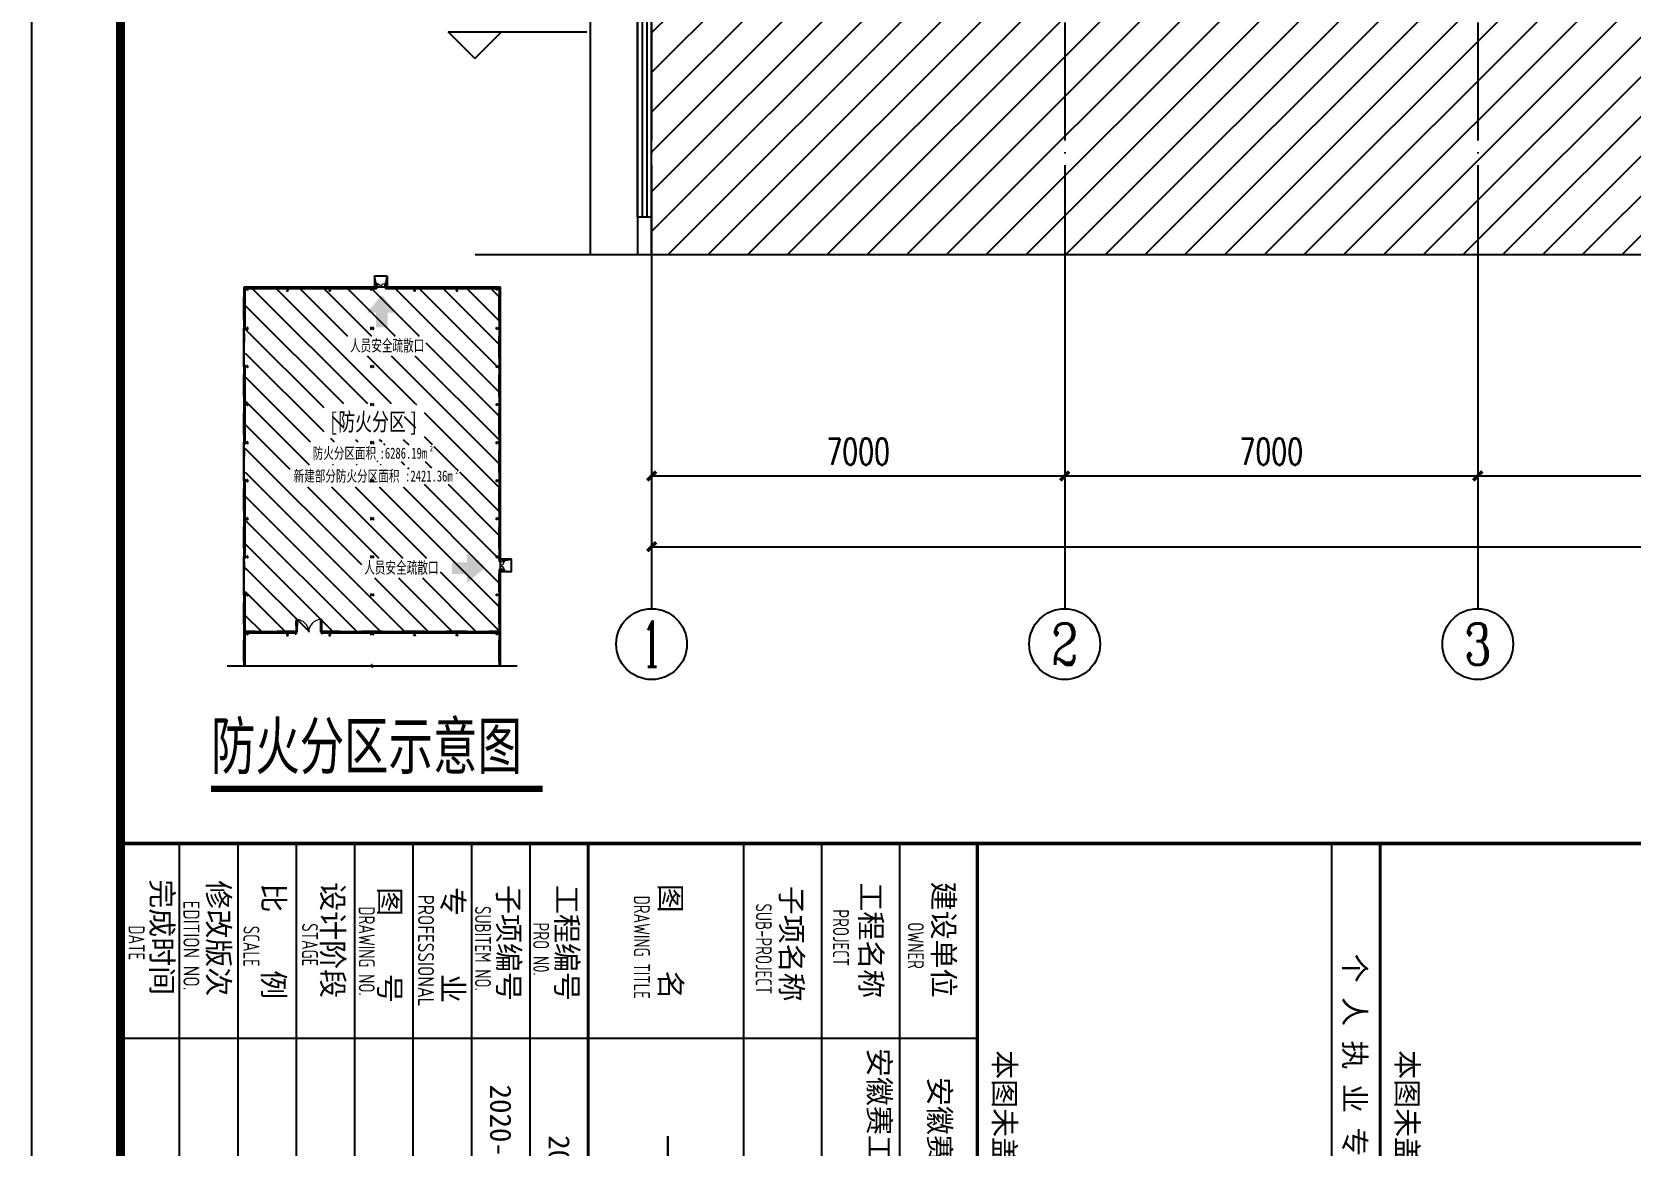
# Model space of a CAD drawing. Extents: x 795723 to 6584336, y 16443136 to 18851075.
# Drawn here: x 1982362 to 2009459, y 17738161 to 17757037 of the extents above; entities that cross this region are included whole.
import ezdxf
from ezdxf.enums import TextEntityAlignment as Align

# ---------------------------------------------------------------- set-up
doc = ezdxf.new("R2010")
doc.units = 0
doc.header["$LTSCALE"] = 1000
doc.header["$MEASUREMENT"] = 0
doc.linetypes.add('DOTE', pattern=[2.42, 2, -0.2, 0.02, -0.2])
doc.layers.get('Defpoints').update_dxf_attribs({"color": 250})
for name, color, linetype in [('0 - 填充', 251, 'Continuous'), ('00-人防文字', 140, 'Continuous'), ('AXIS_TEXT', 7, 'Continuous'), ('AXIS_外部', 171, 'Continuous'), ('COLUMN', 2, 'Continuous'), ('DIM_SYMB', 165, 'Continuous'), ('DOTE', 8, 'DOTE'), ('GROUND', 150, 'Continuous'), ('PUB_TEXT', 7, 'Continuous'), ('PUB_TITLE', 4, 'Continuous'), ('TK', 4, 'Continuous'), ('WALL-PARAPET', 6, 'Continuous'), ('WINDOW', 140, 'Continuous'), ('文字索引线', 74, 'Continuous'), ('标高', 83, 'Continuous')]:
    doc.layers.add(name, color=color, linetype=linetype)
doc.styles.add('_TCH_AXIS', font='COMPLEX', dxfattribs={"bigfont": 'GBCBIG'})
doc.styles.add('_TCH_DIM_T3', font='SIMPLEX', dxfattribs={"width": 0.705882, "bigfont": 'GBCBIG'})
doc.styles.add('COMPLEX', font='COMPLEX')
doc.styles.add('HT', font='simhei.ttf', dxfattribs={"width": 0.7})
doc.styles.add('TSSD_REIN', font='tssdeng.shx', dxfattribs={"width": 0.7, "bigfont": 'tssdchn.shx'})
doc.styles.add('图签宋体', font='', dxfattribs={"height": 300})
doc.styles.add('房间名称', font='SIMPLEX', dxfattribs={"width": 0.8, "bigfont": 'HZTXT'})
doc.styles.get('图签宋体').set_extended_font_data('NSimSun')
doc.dimstyles.new('_TCH_ARCH&&150', dxfattribs={"dimtxt": 446.25, "dimasz": 150, "dimexe": 375, "dimexo": 450, "dimgap": 189.375, "dimtad": 1, "dimdec": 0, "dimzin": 0, "dimdsep": 46, "dimtxsty": '_TCH_DIM_T3', "dimblk": 'ARCHTICK', "dimcen": 0.09, "dimclrt": 7, "dimazin": 2, "dimtfac": 1, "dimtdec": 0, "dimtix": 1, "dimtmove": 2, "dimatfit": 3, "dimfxl": 0, "dimtolj": 1, "dimtzin": 0, "dimarcsym": 0})

# ---------------------------------------------------------------- blocks, each defined once
blk = doc.blocks.new('GeYuanFrame_27468545', base_point=(18.76, 4.34))
at = {"layer": 'PUB_TITLE'}
blk.add_lwpolyline([(628.76, 14.34), (628.76, 111.14)], dxfattribs=at)
at = {"layer": 'TK'}
for p, q in [((606.76, 102.34), (676.76, 102.34)), ((606.76, 93.54), (676.76, 93.54)), ((606.76, 84.74), (628.76, 84.74)), ((606.76, 84.74), (676.76, 84.74)), ((606.76, 67.18), (676.76, 67.18)), ((606.76, 67.14), (676.76, 67.14)), ((606.76, 60.58), (676.76, 60.58)), ((606.76, 53.98), (676.76, 53.98)), ((606.76, 47.38), (676.76, 47.38)), ((606.76, 40.78), (676.76, 40.78)), ((606.76, 34.18), (676.76, 34.18)), ((606.76, 27.58), (676.76, 27.58)), ((606.76, 20.98), (676.76, 20.98)), ((606.76, 14.34), (676.76, 14.34))]:
    blk.add_line(p, q, dxfattribs=at)
for points in [[(18.76, 424.34), (686.76, 424.34), (686.76, 4.34), (18.76, 4.34), (18.76, 424.34)], [(606.76, 151.14), (676.76, 151.14)]]:
    blk.add_lwpolyline(points, dxfattribs=at)
at = {"layer": 'TK', "const_width": 1}
blk.add_lwpolyline([(676.76, 414.34), (43.76, 414.34), (43.76, 14.34), (676.76, 14.34)], close=True, dxfattribs=at)
at = {"layer": 'TK'}
for points, const_width in [([(606.76, 414.34), (606.76, 14.34)], 0.4), ([(606.76, 156.64), (676.76, 156.64)], 0.35), ([(606.76, 111.14), (676.76, 111.14)], 0.35), ([(606.76, 67.18), (676.76, 67.18)], 0.35)]:
    blk.add_lwpolyline(points, dxfattribs=dict(at, const_width=const_width))
at = {"layer": 'TK', "style": '图签宋体'}
for s, p in [('本图未盖章无效', (630.1, 158.51)), ('个 人 执 业 专 用 章 盖 章', (619.19, 152.58)), ('本图未盖章无效', (630.1, 113.01)), ('建设单位', (611.06, 106.14)), ('工程名称', (611.14, 97.93)), ('子项名称', (611.52, 88.95)), ('图    名', (611.3, 75.3)), ('工程编号', (611.44, 63.58)), ('子项编号', (611.44, 57)), ('专    业', (611.68, 50.69)), ('图    号', (611.69, 43.58)), ('设计阶段', (611.12, 37.12)), ('比    例', (611.26, 30.44)), ('修改版次', (610.91, 24.22)), ('完成时间', (610.79, 17.83))]:
    blk.add_text(s, height=2.4, dxfattribs=at).set_placement(p)
at = {"layer": 'TK', "style": 'TSSD_REIN'}
for s, width, p in [('OWNER', 0.7, (615.65, 103.29)), ('PROJECT', 0.7, (614.19, 94.83)), ('SUB-PROJECT', 0.7, (613.53, 86.11)), ('DRAWING TITLE', 0.7, (612.64, 72.34)), ('PRO N0.', 0.7, (615.68, 60.96)), ('SUBITEM NO.', 0.7, (613.82, 54.39)), ('PROFESSIONAL', 0.8, (612.55, 47.95)), ('DRAWING NO.', 0.7, (613.86, 41.26)), ('STAGE', 0.7, (615.76, 34.84)), ('SCALE', 0.7, (616.05, 28.23)), ('EDITION NO.', 0.8, (613.2, 21.45)), ('DATE', 0.7, (616, 15.26))]:
    blk.add_text(s, height=1.8, dxfattribs=dict(at, width=width)).set_placement(p)
at = {"layer": 'TK', "char_height": 2.4, "width": 48, "attachment_point": 5, "style": '图签宋体'}
for s, insert in [('安徽赛工环境装备有限公司', (652.76, 106.74)), ('安徽赛工环境装备有限公司新建厂区', (652.76, 97.94)), ('一层给排水平面图', (652.76, 75.94)), ('2020-HYAJLF-0505', (652.76, 63.88)), ('2020-HYAJLF-0505S-a-003', (652.76, 57.28))]:
    blk.add_mtext(s, dxfattribs=dict(at, insert=insert))
blk = doc.blocks.new('A$C3ACC4A1C')
at = {"layer": 'COLUMN'}
h = blk.add_hatch(color=256, dxfattribs=at)
h.paths.add_polyline_path([(125, 400), (0, 400), (0, 388), (120, 388), (120, 200), (125, 200)])
h.paths.add_polyline_path([(250, 400), (125, 400), (125, 200), (130, 200), (130, 388), (250, 388)])
h.paths.add_polyline_path([(250, 12), (130, 12), (130, 200), (125, 200), (125, 0), (250, 0)])
h.paths.add_polyline_path([(125, 200), (120, 200), (120, 12), (0, 12), (0, 0), (125, 0)])
blk.add_lwpolyline([(0, 0), (0, 12), (120, 12), (120, 388), (0, 388), (0, 400), (250, 400), (250, 388), (130, 388), (130, 12), (250, 12), (250, 0)], close=True, dxfattribs=at)
blk = doc.blocks.new('$WINLIB2D$00000001')
for p, q in [((-0.5, 0.5), (0.5, 0.5)), ((-0.5, 0.5), (-0.5, -0.5)), ((0.5, -0.5), (0.5, 0.5)), ((0.5, 0.1667), (-0.5, 0.1667)), ((0.5, -0.1667), (-0.5, -0.1667)), ((-0.5, -0.5), (0.5, -0.5))]:
    blk.add_line(p, q)
blk = doc.blocks.new('$DorLib2D$00000011')
for p, q in [((-0.5, 0.004), (-0.433, 0.004)), ((-0.5, 0.004), (-0.5, -0.062)), ((-0.483, 0.396), (-0.467, 0.396)), ((-0.483, 0.235), (-0.467, 0.235)), ((-0.467, 0.471), (-0.467, -0.062)), ((-0.467, 0.471), (-0.433, 0.471)), ((-0.433, 0.471), (-0.433, 0.004)), ((-0.417, 0.396), (-0.433, 0.396)), ((-0.417, 0.235), (-0.433, 0.235)), ((0.417, 0.396), (0.433, 0.396)), ((0.417, 0.235), (0.433, 0.235)), ((0.433, 0.471), (0.433, 0.004)), ((0.467, 0.471), (0.433, 0.471)), ((0.5, 0.004), (0.433, 0.004)), ((0.467, 0.471), (0.467, -0.062)), ((0.483, 0.396), (0.467, 0.396)), ((0.483, 0.235), (0.467, 0.235)), ((0.5, 0.004), (0.5, -0.062)), ((-0.5, -0.062), (-0.467, -0.062)), ((0.5, -0.062), (0.467, -0.062))]:
    blk.add_line(p, q)
at = {"lineweight": 13}
for p, q in [((-0.483, 0.396), (-0.483, 0.235)), ((-0.417, 0.396), (-0.417, 0.235)), ((0.417, 0.396), (0.417, 0.235)), ((0.483, 0.396), (0.483, 0.235))]:
    blk.add_line(p, q, dxfattribs=at)
for centre, start, end in [((-0.467, 0.004), 0, 85.90396), ((0.467, 0.004), 94.09604, 180)]:
    blk.add_arc(centre, 0.467, start, end, dxfattribs=at)
blk = doc.blocks.new('$DorLib2D$00000130')
at = {"color": 0, "linetype": 'Continuous'}
for p, q in [((-0.533, 0.66), (-0.533, 0.513)), ((0, 0.66), (-0.533, 0.66)), ((0, 0.513), (-0.533, 0.513)), ((0, 0.513), (0, 0.66)), ((0.533, 0.66), (0, 0.66)), ((0.533, 0.513), (0, 0.513)), ((0.533, 0.66), (0.533, 0.513)), ((-0.385, 0.269), (-0.14, 0.269)), ((-0.385, 0.269), (-0.3, 0.214)), ((-0.3, 0.214), (-0.3, 0.269)), ((0.385, 0.269), (0.14, 0.269)), ((0.3, 0.214), (0.3, 0.269)), ((0.385, 0.269), (0.3, 0.214))]:
    blk.add_line(p, q, dxfattribs=at)
blk = doc.blocks.new('45654')
at = {"color": 1, "const_width": 30}
for points in [[(2163059, 17815599), (2163059, 17815399), (2163379, 17815399), (2163379, 17814799), (2163059, 17814799), (2163059, 17814599)], [(2163059, 17758999), (2163059, 17759199), (2163379, 17759199), (2163379, 17759799), (2163059, 17759799), (2163059, 17759999)]]:
    blk.add_lwpolyline(points, dxfattribs=at)
at = {"layer": 'DIM_SYMB', "color": 1}
blk.add_lwpolyline([(2117951, 17753265), (2141831, 17753265), (2141908, 17753475), (2141982, 17753055), (2142056, 17753265), (2165939, 17753265)], dxfattribs=at)
at = {"layer": 'GROUND', "color": 1}
for p, q in [((2144439, 17817739), (2142339, 17817739)), ((2142339, 17817739), (2142339, 17815939)), ((2142639, 17815939), (2142339, 17817739)), ((2144139, 17815939), (2144439, 17817739)), ((2144439, 17817739), (2144439, 17815939)), ((2142339, 17815939), (2120699, 17815939)), ((2120699, 17815939), (2120699, 17809249)), ((2144439, 17815939), (2142339, 17815939)), ((2163179, 17815939), (2144439, 17815939)), ((2163179, 17770899), (2163179, 17815939)), ((2120699, 17802649), (2120699, 17790349)), ((2120699, 17783749), (2120699, 17771449)), ((2164979, 17770899), (2163179, 17770899)), ((2163179, 17768799), (2163179, 17770899)), ((2163179, 17770599), (2164979, 17770899)), ((2164979, 17768799), (2164979, 17770899)), ((2163179, 17769099), (2164979, 17768799)), ((2163179, 17753265), (2163179, 17768799)), ((2164979, 17768799), (2163179, 17768799)), ((2120699, 17764849), (2120699, 17753265)), ((2120699, 17753265), (2163179, 17753265))]:
    blk.add_line(p, q, dxfattribs=at)
at = {"layer": 'WALL-PARAPET', "color": 1}
for p, q in [((2122639, 17815939), (2120699, 17815939)), ((2120699, 17815939), (2120699, 17814199)), ((2120939, 17815699), (2122639, 17815699)), ((2120939, 17814199), (2120939, 17815699)), ((2122639, 17815699), (2122639, 17815939)), ((2129639, 17815939), (2126239, 17815939)), ((2126239, 17815939), (2126239, 17815699)), ((2126239, 17815699), (2129639, 17815699)), ((2129639, 17815699), (2129639, 17815939)), ((2136639, 17815939), (2133239, 17815939)), ((2133239, 17815939), (2133239, 17815699)), ((2133239, 17815699), (2136639, 17815699)), ((2136639, 17815699), (2136639, 17815939)), ((2142639, 17815939), (2140239, 17815939)), ((2140239, 17815939), (2140239, 17815699)), ((2140239, 17815699), (2142639, 17815699)), ((2142639, 17815699), (2142639, 17815939)), ((2144739, 17815939), (2144139, 17815939)), ((2144139, 17815939), (2144139, 17815699)), ((2144139, 17815699), (2144739, 17815699)), ((2144739, 17815699), (2144739, 17815939)), ((2150639, 17815939), (2148339, 17815939)), ((2148339, 17815939), (2148339, 17815699)), ((2148339, 17815699), (2150639, 17815699)), ((2150639, 17815699), (2150639, 17815939)), ((2157639, 17815939), (2154239, 17815939)), ((2154239, 17815939), (2154239, 17815699)), ((2154239, 17815699), (2157639, 17815699)), ((2157639, 17815699), (2157639, 17815939)), ((2163179, 17815939), (2161239, 17815939)), ((2161239, 17815939), (2161239, 17815699)), ((2161239, 17815699), (2162939, 17815699)), ((2162939, 17815699), (2162939, 17814199)), ((2163179, 17814199), (2163179, 17815939)), ((2120699, 17814199), (2120939, 17814199)), ((2162939, 17814199), (2163179, 17814199)), ((2120939, 17810599), (2120699, 17810599)), ((2120699, 17810599), (2120699, 17808949)), ((2120939, 17808949), (2120939, 17810599)), ((2163179, 17810599), (2162939, 17810599)), ((2162939, 17810599), (2162939, 17807749)), ((2163179, 17807749), (2163179, 17810599)), ((2120699, 17808949), (2120939, 17808949)), ((2162939, 17807749), (2163179, 17807749)), ((2163179, 17804149), (2162939, 17804149)), ((2162939, 17804149), (2162939, 17801449)), ((2163179, 17801449), (2163179, 17804149)), ((2120939, 17802949), (2120699, 17802949)), ((2120699, 17802949), (2120699, 17801449)), ((2120699, 17801449), (2120939, 17801449)), ((2120939, 17801449), (2120939, 17802949)), ((2162939, 17801449), (2163179, 17801449)), ((2120939, 17797849), (2120699, 17797849)), ((2120699, 17797849), (2120699, 17795149)), ((2120939, 17795149), (2120939, 17797849)), ((2163179, 17797849), (2162939, 17797849)), ((2162939, 17797849), (2162939, 17795149)), ((2163179, 17795149), (2163179, 17797849)), ((2120699, 17795149), (2120939, 17795149)), ((2162939, 17795149), (2163179, 17795149)), ((2120939, 17791549), (2120699, 17791549)), ((2120699, 17791549), (2120699, 17790049)), ((2120939, 17790049), (2120939, 17791549)), ((2163179, 17791549), (2162939, 17791549)), ((2162939, 17791549), (2162939, 17788849)), ((2163179, 17788849), (2163179, 17791549)), ((2120699, 17790049), (2120939, 17790049)), ((2162939, 17788849), (2163179, 17788849)), ((2120939, 17784049), (2120699, 17784049)), ((2120699, 17784049), (2120699, 17782549)), ((2120939, 17782549), (2120939, 17784049)), ((2163179, 17785249), (2162939, 17785249)), ((2162939, 17785249), (2162939, 17782549)), ((2163179, 17782549), (2163179, 17785249)), ((2120699, 17782549), (2120939, 17782549)), ((2162939, 17782549), (2163179, 17782549)), ((2120939, 17778949), (2120699, 17778949)), ((2120699, 17778949), (2120699, 17776249)), ((2120939, 17776249), (2120939, 17778949)), ((2163179, 17778949), (2162939, 17778949)), ((2162939, 17778949), (2162939, 17776249)), ((2163179, 17776249), (2163179, 17778949)), ((2120699, 17776249), (2120939, 17776249)), ((2162939, 17776249), (2163179, 17776249)), ((2120939, 17772649), (2120699, 17772649)), ((2120699, 17772649), (2120699, 17771149)), ((2120939, 17771149), (2120939, 17772649)), ((2163179, 17772649), (2162939, 17772649)), ((2162939, 17772649), (2162939, 17770599)), ((2163179, 17770599), (2163179, 17772649)), ((2120699, 17771149), (2120939, 17771149)), ((2162939, 17770599), (2163179, 17770599)), ((2163179, 17769099), (2162939, 17769099)), ((2162939, 17769099), (2162939, 17768499)), ((2162939, 17768499), (2163179, 17768499)), ((2163179, 17768499), (2163179, 17769099)), ((2120939, 17765149), (2120699, 17765149)), ((2120699, 17765149), (2120699, 17763799)), ((2120939, 17763799), (2120939, 17765149)), ((2163179, 17765499), (2162939, 17765499)), ((2162939, 17765499), (2162939, 17763799)), ((2163179, 17763799), (2163179, 17765499)), ((2120699, 17763799), (2120939, 17763799)), ((2162939, 17763799), (2163179, 17763799)), ((2120939, 17760199), (2120699, 17760199)), ((2120699, 17760199), (2120699, 17758819)), ((2120939, 17758939), (2120939, 17760199)), ((2122639, 17758939), (2120939, 17758939)), ((2122639, 17758699), (2122639, 17758939)), ((2129189, 17758939), (2126239, 17758939)), ((2126239, 17758939), (2126239, 17758699)), ((2129189, 17758699), (2129189, 17758939)), ((2136639, 17758939), (2133689, 17758939)), ((2133689, 17758939), (2133689, 17758699)), ((2136639, 17758699), (2136639, 17758939)), ((2143639, 17758939), (2140239, 17758939)), ((2140239, 17758939), (2140239, 17758699)), ((2143639, 17758699), (2143639, 17758939)), ((2150639, 17758939), (2147239, 17758939)), ((2147239, 17758939), (2147239, 17758699)), ((2150639, 17758699), (2150639, 17758939)), ((2157639, 17758939), (2154239, 17758939)), ((2154239, 17758939), (2154239, 17758699)), ((2157639, 17758699), (2157639, 17758939)), ((2162939, 17758939), (2161239, 17758939)), ((2161239, 17758939), (2161239, 17758699)), ((2163179, 17760199), (2162939, 17760199)), ((2162939, 17760199), (2162939, 17758939)), ((2163179, 17758819), (2163179, 17760199)), ((2120699, 17758819), (2120699, 17757499)), ((2120699, 17757499), (2120939, 17757499)), ((2120939, 17757499), (2120939, 17758699)), ((2120939, 17758699), (2122639, 17758699)), ((2126239, 17758699), (2129189, 17758699)), ((2133689, 17758699), (2136639, 17758699)), ((2140239, 17758699), (2143639, 17758699)), ((2147239, 17758699), (2150639, 17758699)), ((2154239, 17758699), (2157639, 17758699)), ((2161239, 17758699), (2162939, 17758699)), ((2162939, 17758699), (2162939, 17757499)), ((2162939, 17757499), (2163179, 17757499)), ((2163179, 17757499), (2163179, 17758819)), ((2120939, 17753899), (2120699, 17753899)), ((2120699, 17753899), (2120699, 17753265)), ((2120939, 17753265), (2120939, 17753899)), ((2163179, 17753899), (2162939, 17753899)), ((2162939, 17753899), (2162939, 17753265)), ((2163179, 17753265), (2163179, 17753899)), ((2120699, 17753265), (2120939, 17753265)), ((2162939, 17753265), (2163179, 17753265))]:
    blk.add_line(p, q, dxfattribs=at)
at = {"layer": 'WINDOW', "color": 1}
for p, q in [((2144139, 17815939), (2142639, 17815939)), ((2163179, 17769099), (2163179, 17770599))]:
    blk.add_line(p, q, dxfattribs=at)
at = {"layer": 'COLUMN', "color": 1, "xscale": -1, "rotation": 90}
for p in [(2121339, 17815699), (2142139, 17815699), (2121339, 17809224), (2142139, 17809224), (2121339, 17802924), (2142139, 17802924), (2121339, 17796624), (2142139, 17796624), (2121339, 17790324), (2142139, 17790324), (2121339, 17784024), (2142139, 17784024), (2121339, 17777724), (2142139, 17777724), (2121339, 17771424), (2142139, 17771424), (2121339, 17765124), (2142139, 17765124), (2121339, 17758699), (2142139, 17758699)]:
    blk.add_blockref('A$C3ACC4A1C', p, dxfattribs=at)
at = {"layer": 'COLUMN', "color": 1, "xscale": -1}
for p in [(2128064, 17815299), (2135064, 17815299), (2128064, 17758299), (2135064, 17758299)]:
    blk.add_blockref('A$C3ACC4A1C', p, dxfattribs=at)
at = {"layer": 'COLUMN', "color": 1}
for p in [(2148814, 17815299), (2155814, 17815299), (2148814, 17758299), (2155814, 17758299)]:
    blk.add_blockref('A$C3ACC4A1C', p, dxfattribs=at)
at = {"layer": 'COLUMN', "color": 1, "rotation": 270}
for p in [(2162539, 17815699), (2162539, 17809224), (2162539, 17802924), (2162539, 17796624), (2162539, 17790324), (2162539, 17784024), (2162539, 17777724), (2162539, 17771424), (2162539, 17765124), (2162539, 17758699)]:
    blk.add_blockref('A$C3ACC4A1C', p, dxfattribs=at)
at = {"layer": 'WINDOW', "color": 1}
for name, p, xscale, yscale, zscale, rotation in [('$WINLIB2D$00000001', (2124439, 17815819), -3600.000000003725, 240, -3600.000000003725, 180), ('$WINLIB2D$00000001', (2131439, 17815819), -3600.000000003725, 240, -3600.000000003725, 180), ('$WINLIB2D$00000001', (2138439, 17815819), -3600.000000003725, 240, -3600.000000003725, 180), ('$DorLib2D$00000011', (2143389, 17815819), 1500, -1500, 1500, 180), ('$WINLIB2D$00000001', (2146539, 17815819), -3600.000000003725, 240, -3600.000000003725, 180), ('$WINLIB2D$00000001', (2152439, 17815819), -3600.000000003725, 240, -3600.000000003725, 180), ('$WINLIB2D$00000001', (2159439, 17815819), -3600.000000003725, 240, -3600.000000003725, 180), ('$WINLIB2D$00000001', (2120819, 17812399), 3600.000000003725, -240, 3600.000000003725, 90.00000000000655), ('$WINLIB2D$00000001', (2163059, 17812399), 3600.000000003725, 240, 3600.000000003725, 90.00000000000655), ('$DorLib2D$00000130', (2120819, 17805949), 6000, 240, 6000, 90.00000000000655), ('$WINLIB2D$00000001', (2163059, 17805949), 3600.000000003725, 240, 3600.000000003725, 90.00000000000655), ('$WINLIB2D$00000001', (2120819, 17799649), 3600.000000003725, -240, 3600.000000003725, 90.00000000000655), ('$WINLIB2D$00000001', (2163059, 17799649), 3600.000000003725, 240, 3600.000000003725, 90.00000000000655), ('$WINLIB2D$00000001', (2120819, 17793349), 3600.000000003725, -240, 3600.000000003725, 90.00000000000655), ('$WINLIB2D$00000001', (2163059, 17793349), 3600.000000003725, 240, 3600.000000003725, 90.00000000000655), ('$DorLib2D$00000130', (2120819, 17787049), 6000, 240, 6000, 90.00000000000655), ('$WINLIB2D$00000001', (2163059, 17787049), 3600.000000003725, 240, 3600.000000003725, 90.00000000000655), ('$WINLIB2D$00000001', (2120819, 17780749), 3600.000000003725, -240, 3600.000000003725, 90.00000000000655), ('$WINLIB2D$00000001', (2163059, 17780749), 3600.000000003725, 240, 3600.000000003725, 90.00000000000655), ('$WINLIB2D$00000001', (2120819, 17774449), 3600.000000003725, -240, 3600.000000003725, 90.00000000000655), ('$WINLIB2D$00000001', (2163059, 17774449), 3600.000000003725, 240, 3600.000000003725, 90.00000000000655), ('$DorLib2D$00000130', (2120819, 17768149), 6000, 240, 6000, 90.00000000000655), ('$DorLib2D$00000011', (2163059, 17769849), 1500, -1500, 1500, 90.00000000000655), ('$WINLIB2D$00000001', (2163059, 17766999), 3000.000000007451, -240, 3000.000000007451, 90.00000000000655), ('$WINLIB2D$00000001', (2120819, 17761999), 3600.000000003725, -240, 3600.000000003725, 90.00000000000655), ('$WINLIB2D$00000001', (2163059, 17761999), 3600.000000003725, 240, 3600.000000003725, 90.00000000000655), ('$WINLIB2D$00000001', (2124439, 17758819), -3600.000000003725, 240, -3600.000000003725, 180), ('$DorLib2D$00000011', (2131439, 17758819), -4500.000027132919, -4500.000027132919, -4500.000027132919, 180), ('$WINLIB2D$00000001', (2138439, 17758819), -3600.000000003725, 240, -3600.000000003725, 180), ('$WINLIB2D$00000001', (2145439, 17758819), -3600.000000003725, 240, -3600.000000003725, 180), ('$WINLIB2D$00000001', (2152439, 17758819), -3600.000000003725, 240, -3600.000000003725, 180), ('$WINLIB2D$00000001', (2159439, 17758819), -3600.000000003725, 240, -3600.000000003725, 180), ('$WINLIB2D$00000001', (2120819, 17755699), 3600.000000003725, -240, 3600.000000003725, 90.0000000000048), ('$WINLIB2D$00000001', (2163059, 17755699), 3600.000000003725, -240, 3600.000000003725, 90.0000000000048)]:
    blk.add_blockref(name, p, dxfattribs=dict(at, xscale=xscale, yscale=yscale, zscale=zscale, rotation=rotation))
blk = doc.blocks.new('_ArchTick')
at = {"color": 0, "linetype": 'ByBlock', "const_width": 0.4}
blk.add_lwpolyline([(-0.5, -0.5), (0.5, 0.5)], dxfattribs=at)
blk = doc.blocks.new('*D121')
at = {"layer": 'AXIS_外部', "color": 0, "lineweight": -2}
for p, q in [((1992862, 17752815), (1992862, 17749140)), ((1999862, 17752815), (1999862, 17749140)), ((1992862, 17749515), (1999862, 17749515))]:
    blk.add_line(p, q, dxfattribs=at)
at = {"layer": 'Defpoints', "color": 0}
for p in [(1992862, 17753265), (1999862, 17753265), (1999862, 17749515)]:
    blk.add_point(p, dxfattribs=at)
at = {"layer": 'AXIS_外部', "color": 0, "lineweight": -2, "xscale": 150, "yscale": 150, "zscale": 150, "rotation": 180}
blk.add_blockref('_ArchTick', (1992862, 17749515), dxfattribs=at)
at = {"layer": 'AXIS_外部', "color": 0, "lineweight": -2, "xscale": 150, "yscale": 150, "zscale": 150}
blk.add_blockref('_ArchTick', (1999862, 17749515), dxfattribs=at)
at = {"layer": 'AXIS_外部', "color": 7, "insert": (1996362, 17749928), "char_height": 446.2, "attachment_point": 5, "style": '_TCH_DIM_T3'}
blk.add_mtext('\\A1;7000', dxfattribs=at)
blk = doc.blocks.new('*D122')
at = {"layer": 'AXIS_外部', "color": 0, "lineweight": -2}
for p, q in [((1999862, 17752815), (1999862, 17749140)), ((2006862, 17752815), (2006862, 17749140)), ((1999862, 17749515), (2006862, 17749515))]:
    blk.add_line(p, q, dxfattribs=at)
at = {"layer": 'Defpoints', "color": 0}
for p in [(1999862, 17753265), (2006862, 17753265), (2006862, 17749515)]:
    blk.add_point(p, dxfattribs=at)
at = {"layer": 'AXIS_外部', "color": 0, "lineweight": -2, "xscale": 150, "yscale": 150, "zscale": 150, "rotation": 180}
blk.add_blockref('_ArchTick', (1999862, 17749515), dxfattribs=at)
at = {"layer": 'AXIS_外部', "color": 0, "lineweight": -2, "xscale": 150, "yscale": 150, "zscale": 150}
blk.add_blockref('_ArchTick', (2006862, 17749515), dxfattribs=at)
at = {"layer": 'AXIS_外部', "color": 7, "insert": (2003362, 17749928), "char_height": 446.2, "attachment_point": 5, "style": '_TCH_DIM_T3'}
blk.add_mtext('\\A1;7000', dxfattribs=at)
blk = doc.blocks.new('*D123')
at = {"layer": 'AXIS_外部', "color": 0, "lineweight": -2}
for p, q in [((2006862, 17752815), (2006862, 17749140)), ((2013862, 17752815), (2013862, 17749140)), ((2006862, 17749515), (2013862, 17749515))]:
    blk.add_line(p, q, dxfattribs=at)
at = {"layer": 'Defpoints', "color": 0}
for p in [(2006862, 17753265), (2013862, 17753265), (2013862, 17749515)]:
    blk.add_point(p, dxfattribs=at)
at = {"layer": 'AXIS_外部', "color": 0, "lineweight": -2, "xscale": 150, "yscale": 150, "zscale": 150, "rotation": 180}
blk.add_blockref('_ArchTick', (2006862, 17749515), dxfattribs=at)
at = {"layer": 'AXIS_外部', "color": 0, "lineweight": -2, "xscale": 150, "yscale": 150, "zscale": 150}
blk.add_blockref('_ArchTick', (2013862, 17749515), dxfattribs=at)
at = {"layer": 'AXIS_外部', "color": 7, "insert": (2010362, 17749928), "char_height": 446.2, "attachment_point": 5, "style": '_TCH_DIM_T3'}
blk.add_mtext('\\A1;7000', dxfattribs=at)
blk = doc.blocks.new('*D127')
at = {"layer": 'AXIS_外部', "color": 0, "lineweight": -2}
for p, q in [((1992862, 17752815), (1992862, 17747940)), ((2034862, 17752815), (2034862, 17747940)), ((1992862, 17748315), (2034862, 17748315))]:
    blk.add_line(p, q, dxfattribs=at)
at = {"layer": 'Defpoints', "color": 0}
for p in [(1992862, 17753265), (2034862, 17753265), (2034862, 17748315)]:
    blk.add_point(p, dxfattribs=at)
at = {"layer": 'AXIS_外部', "color": 0, "lineweight": -2, "xscale": 150, "yscale": 150, "zscale": 150, "rotation": 180}
blk.add_blockref('_ArchTick', (1992862, 17748315), dxfattribs=at)
at = {"layer": 'AXIS_外部', "color": 0, "lineweight": -2, "xscale": 150, "yscale": 150, "zscale": 150}
blk.add_blockref('_ArchTick', (2034862, 17748315), dxfattribs=at)
at = {"layer": 'AXIS_外部', "color": 7, "insert": (2013862, 17748728), "char_height": 446.2, "attachment_point": 5, "style": '_TCH_DIM_T3'}
blk.add_mtext('\\A1;42000', dxfattribs=at)
blk = doc.blocks.new('_AXISO')
blk.add_circle((0, 0), 0.5)
at = {"layer": 'AXIS_TEXT', "style": 'COMPLEX', "width": 1.041667}
blk.add_attdef('A', text='', height=0.56, dxfattribs=at).set_placement((-0.25, -0.28), (0.25, -0.28), align=Align.FIT)

msp = doc.modelspace()

# ---------------------------------------------------------------- hatches: boundary and pattern name
h = msp.add_hatch()
h.set_pattern_fill('ANSI31', color=250, scale=300, style=0)
h.set_pattern_definition([(45, (5999.36, -931095.17), (-336.759605, 336.759605), [])])
h.paths.add_polyline_path([(1992867.6, 17758938.7), (2034861.6, 17758938.7), (2034861.6, 17753265.1), (1992867.6, 17753265.1)])
at = {"layer": '0 - 填充'}
h = msp.add_hatch(dxfattribs=at)
h.set_pattern_fill('ANSI31', color=256, scale=180, angle=-90, style=0)
h.set_pattern_definition([(315, (287.46, -330.35), (202.0557627, 202.0557627), [])])
h.paths.add_polyline_path([(1985976.1, 17752690.9), (1990276.9, 17752690.9), (1990276.9, 17746878.6), (1985976.1, 17746878.6)])
h.paths.add_polyline_path([(1987702.3, 17751550.5), (1989037.6, 17751550.5), (1989037.6, 17751882.7), (1987702.3, 17751882.7)], flags=16)
edge = h.paths.add_edge_path(flags=16)
edge.add_line((1987304.9, 17750153), (1987644.3, 17750153))
edge.add_line((1987644.3, 17750153), (1987644.3, 17750717.6))
edge.add_line((1987644.3, 17750717.6), (1987304.9, 17750717.6))
edge.add_line((1987304.9, 17750717.6), (1987304.9, 17750153))
edge.add_line((1987449.4, 17750134.4), (1988860.8, 17750134.4))
edge.add_line((1988860.8, 17750134.4), (1988860.8, 17750739.5))
edge.add_line((1988860.8, 17750739.5), (1987449.4, 17750739.5))
edge.add_line((1987449.4, 17750739.5), (1987449.4, 17750134.4))
edge.add_line((1988665.9, 17750153), (1989005.3, 17750153))
edge.add_line((1989005.3, 17750153), (1989005.3, 17750717.6))
edge.add_line((1989005.3, 17750717.6), (1988665.9, 17750717.6))
edge.add_line((1988665.9, 17750717.6), (1988665.9, 17750153))
edge = h.paths.add_edge_path(flags=16)
edge.add_line((1987055.6, 17749714.6), (1988315.8, 17749714.6))
edge.add_line((1988315.8, 17749714.6), (1988315.8, 17750092.8))
edge.add_line((1988315.8, 17750092.8), (1987055.6, 17750092.8))
edge.add_line((1987055.6, 17750092.8), (1987055.6, 17749714.6))
edge.add_line((1988206.4, 17749760.8), (1989149.9, 17749760.8))
edge.add_line((1989149.9, 17749760.8), (1989149.9, 17750039.2))
edge.add_line((1989149.9, 17750039.2), (1988206.4, 17750039.2))
edge.add_line((1988206.4, 17750039.2), (1988206.4, 17749760.8))
edge.add_line((1989080.5, 17749909.2), (1989173.6, 17749909.2))
edge.add_line((1989173.6, 17749909.2), (1989173.6, 17750046.9))
edge.add_line((1989173.6, 17750046.9), (1989080.5, 17750046.9))
edge.add_line((1989080.5, 17750046.9), (1989080.5, 17749909.2))
edge = h.paths.add_edge_path(flags=16)
edge.add_line((1986732, 17749327.4), (1988748.4, 17749327.4))
edge.add_line((1988748.4, 17749327.4), (1988748.4, 17749705.6))
edge.add_line((1988748.4, 17749705.6), (1986732, 17749705.6))
edge.add_line((1986732, 17749705.6), (1986732, 17749327.4))
edge.add_line((1988638.7, 17749373.3), (1989582.7, 17749373.3))
edge.add_line((1989582.7, 17749373.3), (1989582.7, 17749653.4))
edge.add_line((1989582.7, 17749653.4), (1988638.7, 17749653.4))
edge.add_line((1988638.7, 17749653.4), (1988638.7, 17749373.3))
edge.add_line((1989513, 17749522), (1989606.2, 17749522))
edge.add_line((1989606.2, 17749522), (1989606.2, 17749659.7))
edge.add_line((1989606.2, 17749659.7), (1989513, 17749659.7))
edge.add_line((1989513, 17749659.7), (1989513, 17749522))
h.paths.add_polyline_path([(1987942.9, 17747787.4), (1989278.2, 17747787.4), (1989278.2, 17748119.6), (1987942.9, 17748119.6)], flags=16)
at = {"layer": '文字索引线'}
for points in [[(1988289.2, 17752580.4), (1988539.2, 17752280.4), (1988389.2, 17752280.4), (1988389.2, 17752030.4), (1988189.2, 17752030.4), (1988189.2, 17752280.4), (1988039.2, 17752280.4)], [(1990031.3, 17747951.8), (1989731.3, 17748201.8), (1989731.3, 17748051.8), (1989481.3, 17748051.8), (1989481.3, 17747851.8), (1989731.3, 17747851.8), (1989731.3, 17747701.8)]]:
    msp.add_hatch(color=256, dxfattribs=at).paths.add_polyline_path(points)

# ---------------------------------------------------------------- linework, layer by layer
at = {"layer": 'AXIS_外部'}
for p, q in [((1992861.6, 17753265.1), (1992861.6, 17747265.1)), ((1999861.6, 17753265.1), (1999861.6, 17747265.1)), ((2006861.6, 17753265.1), (2006861.6, 17747265.1))]:
    msp.add_line(p, q, dxfattribs=at)
at = {"layer": 'DIM_SYMB', "color": 150}
msp.add_lwpolyline([(1989873.6, 17753265.1), (2013754.1, 17753265.1), (2013830.6, 17753475.1), (2013904.6, 17753055.1), (2013979.1, 17753265.1), (2037861.6, 17753265.1)], dxfattribs=at)
at = {"layer": 'DIM_SYMB', "const_width": 105}
msp.add_lwpolyline([(1985393.1, 17744214.3), (1991014.8, 17744214.3)], dxfattribs=at)
at = {"layer": 'DOTE'}
for p, q in [((1992861.6, 17817698.7), (1992861.6, 17753265.1)), ((1999861.6, 17817698.7), (1999861.6, 17753265.1)), ((2006861.6, 17817698.7), (2006861.6, 17753265.1))]:
    msp.add_line(p, q, dxfattribs=at)
at = {"layer": 'GROUND', "color": 8}
for p, q in [((1991821.6, 17761698.7), (1991821.6, 17753265.1)), ((1992621.6, 17761548.7), (1992621.6, 17753265.1)), ((1992621.6, 17753265.1), (2035101.6, 17753265.1))]:
    msp.add_line(p, q, dxfattribs=at)
at = {"layer": 'WALL-PARAPET'}
for p, q in [((1992861.6, 17753898.7), (1992621.6, 17753898.7)), ((1992621.6, 17753898.7), (1992621.6, 17753265.1)), ((1992861.6, 17753265.1), (1992861.6, 17753898.7)), ((1992621.6, 17753265.1), (1992861.6, 17753265.1))]:
    msp.add_line(p, q, dxfattribs=at)
at = {"layer": '标高'}
for p, q in [((1989867.1, 17756586.5), (1989417.1, 17757036.5)), ((1989417.1, 17757036.5), (1991764.6, 17757036.5)), ((1989867.1, 17756586.5), (1990317.1, 17757036.5))]:
    msp.add_line(p, q, dxfattribs=at)

# ---------------------------------------------------------------- block references
at = {"xscale": 150, "yscale": 150, "zscale": 150, "rotation": 270}
msp.add_blockref('GeYuanFrame_27468545', (1982361.6, 17831486), dxfattribs=at)
at = {"xscale": 0.1023999999916361, "yscale": 0.1023999999916361, "zscale": 0.1023999999916361}
msp.add_blockref('45654', (1768791.9, 15928363.3), dxfattribs=at)
at = {"layer": 'AXIS_外部'}
ref = msp.add_blockref('_AXISO', (1992861.6, 17746665.1), dxfattribs=dict(at, xscale=1200, yscale=1200, zscale=1200))
ref.add_attrib('A', '1', dxfattribs={"layer": 'AXIS_TEXT', "height": 772.1, "style": '_TCH_AXIS'}).set_placement((1992696.1, 17746279), (1993027, 17746279), align=Align.FIT)
ref = msp.add_blockref('_AXISO', (1999861.6, 17746665.1), dxfattribs=dict(at, xscale=1200, yscale=1200, zscale=1200))
ref.add_attrib('A', '2', dxfattribs={"layer": 'AXIS_TEXT', "height": 698.9, "style": '_TCH_AXIS'}).set_placement((1999628.6, 17746315.6), (2000094.6, 17746315.6), align=Align.FIT)
ref = msp.add_blockref('_AXISO', (2006861.6, 17746665.1), dxfattribs=dict(at, xscale=1200, yscale=1200, zscale=1200))
ref.add_attrib('A', '3', dxfattribs={"layer": 'AXIS_TEXT', "height": 698.9, "style": '_TCH_AXIS'}).set_placement((2006628.6, 17746315.6), (2007094.6, 17746315.6), align=Align.FIT)
at = {"layer": 'WINDOW', "xscale": 3600.000000003725, "yscale": -240, "zscale": 3600.000000003725, "rotation": 90.0000000000096}
msp.add_blockref('$WINLIB2D$00000001', (1992741.6, 17755698.7), dxfattribs=at)

# ---------------------------------------------------------------- texts
at = {"layer": '00-人防文字', "style": 'HT', "width": 0.7}
for s, height, p in [('[', 300.4, (1987399, 17750282.5)), ('防火分区', 300.42, (1987550.2, 17750282.5)), (']', 300.4, (1988760, 17750282.5)), ('防火分区面积', 187.76, (1987118.6, 17749807.2)), (':6286.19m', 187.76, (1988252.8, 17749807.2)), ('2', 93.9, (1989103.4, 17749932.2)), ('新建部分防火分区面积', 187.76, (1986795.1, 17749420)), (':2421.36m', 187.76, (1988685.4, 17749420)), ('2', 93.9, (1989536, 17749545))]:
    msp.add_text(s, height=height, dxfattribs=at).set_placement(p)
at = {"layer": 'PUB_TEXT'}
for s, height, style, width, p in [('人员安全疏散口', 225, '房间名称', 0.8, (1987750.6, 17751604.1)), ('人员安全疏散口', 225, '房间名称', 0.8, (1987991.2, 17747841)), ('防火分区示意图', 788.61, 'HT', 0.7, (1985393.1, 17744548.3))]:
    msp.add_text(s, height=height, dxfattribs=dict(at, style=style, width=width)).set_placement(p)

# ---------------------------------------------------------------- dimensions: what is measured, and where the dimension line sits
at = {"layer": 'AXIS_外部'}
for p1, p2, distance, picture, middle in [((1992861.6, 17753265.1), (1999861.6, 17753265.1), -3750, '*D121', (1996361.6, 17749927.6)), ((1992861.6, 17753265.1), (2034861.6, 17753265.1), -4950, '*D127', (2013861.6, 17748727.6)), ((1999861.6, 17753265.1), (2006861.6, 17753265.1), -3750, '*D122', (2003361.6, 17749927.6)), ((2006861.6, 17753265.1), (2013861.6, 17753265.1), -3750, '*D123', (2010361.6, 17749927.6))]:
    dim = msp.add_aligned_dim(p1=p1, p2=p2, distance=distance, dimstyle='_TCH_ARCH&&150', dxfattribs=at)
    dim.commit()
    dim.dimension.update_dxf_attribs({"geometry": picture, "text_midpoint": middle})

doc.saveas('drawing.dxf')
